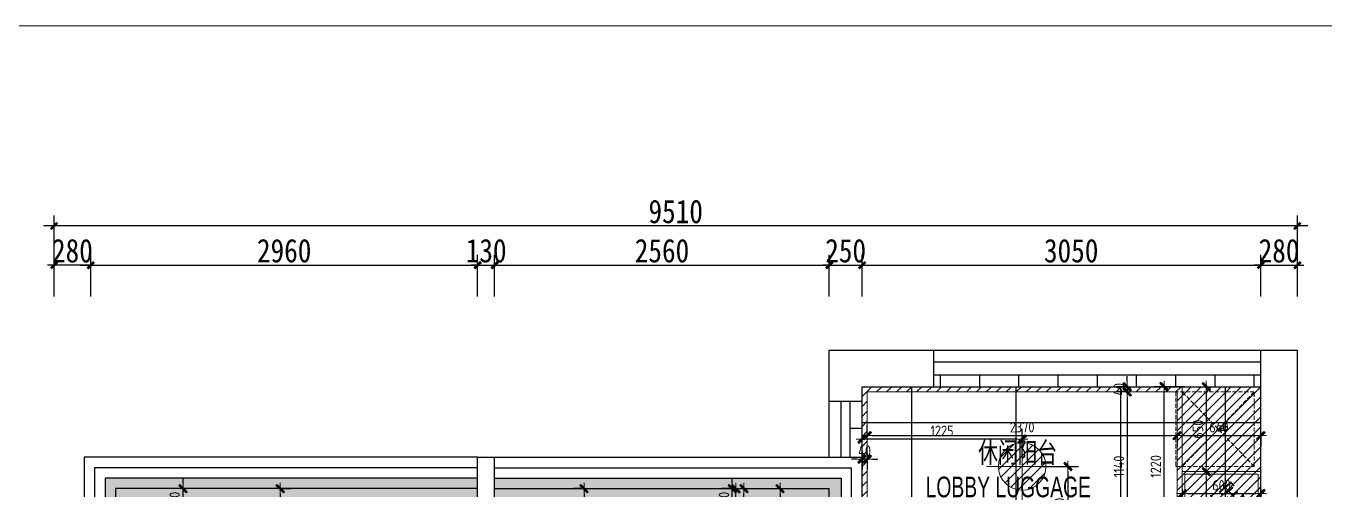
# Model space of a CAD drawing. Header units: millimetres. Extents: x 104198 to 1296755, y -81101 to 81453.
# Drawn here: x 569171 to 579108, y 17940 to 21491 of the extents above; entities that cross this region are included whole.
import ezdxf

# ---------------------------------------------------------------- set-up
doc = ezdxf.new("R2010")
doc.units = ezdxf.units.MM
doc.header["$PDMODE"] = 3
doc.linetypes.add('DASH', pattern=[8.89, 6.35, -2.54])
doc.linetypes.add('DOTE', pattern=[61.468, 50.8, -5.08, 0.508, -5.08])
doc.layers.get('Defpoints').update_dxf_attribs({"color": 250})
for name, color, linetype, lineweight in [('1-洁具', 31, 'Continuous', 15), ('1-活动家具', 51, 'Continuous', 20), ('P★01 活动家具', 51, 'Continuous', 0), ('P★10 文字说明', 50, 'Continuous', 0), ('T●01 天花造型', 51, 'Continuous', 0), ('T●02 天花填充', 250, 'Continuous', 0), ('T●04 天花灯具', 31, 'Continuous', 0), ('天花尺寸', 44, 'Continuous', 0), ('天花灯具尺寸', 2, 'Continuous', 0), ('平面文字', 2, 'Continuous', 0)]:
    doc.layers.add(name, color=color, linetype=linetype, lineweight=lineweight)
for name, color, linetype in [('11-PL-原始门窗', 1, 'Continuous'), ('11-插座图', 1, 'Continuous'), ('30-PL-平面文字说明', 1, 'Continuous'), ('D■02 地材填充', 250, 'Continuous'), ('墙体', 7, 'Continuous'), ('平面布置尺寸图', 7, 'Continuous'), ('窗户', 1, 'Continuous')]:
    doc.layers.add(name, color=color, linetype=linetype)
doc.styles.add('CCD_DIM', font='ARCHS.SHX')
doc.styles.add('ROMANT', font='', dxfattribs={"width": 0.7})
doc.styles.add('新宋体', font='', dxfattribs={"width": 0.85})
doc.styles.get('ROMANT').set_extended_font_data('SimSun')
doc.styles.get('新宋体').set_extended_font_data('NSimSun')
doc.dimstyles.new('平面外部尺寸', dxfattribs={"dimtxt": 180, "dimasz": 50, "dimexe": 80, "dimexo": 60, "dimgap": 20, "dimtad": 1, "dimdec": 0, "dimtxsty": '新宋体', "dimblk": 'ARCHTICK', "dimcen": 2.5, "dimdle": 80, "dimclrd": 8, "dimclre": 8, "dimclrt": 1, "dimadec": 0, "dimazin": 0, "dimtfac": 1, "dimtdec": 0, "dimtix": 1, "dimtmove": 2, "dimatfit": 3, "dimldrblk": 'DOT', "dimfxl": 1, "dimarcsym": 0})
doc.dimstyles.new('海龍1：40', dxfattribs={"dimscale": 40, "dimtxt": 2, "dimasz": 1, "dimexe": 2, "dimexo": 2, "dimgap": 0.6, "dimtad": 1, "dimdec": 0, "dimrnd": 5, "dimdsep": 46, "dimtxsty": 'CCD_DIM', "dimblk": 'WS-cj', "dimcen": 1, "dimclrd": 44, "dimclre": 44, "dimclrt": 2, "dimadec": 0, "dimazin": 2, "dimtfac": 1, "dimtdec": 4, "dimtix": 1, "dimtmove": 2, "dimatfit": 3, "dimldrblk": 'CCD_Leader_Arrow', "dimfxl": 5, "dimfxlon": 1, "dimtolj": 1, "dimarcsym": 0})

# ---------------------------------------------------------------- blocks, each defined once
blk = doc.blocks.new('吊灯')
at = {"color": 251, "linetype": 'DOTE', "ltscale": 129.6}
for p, q in [((0, -189), (0, 189)), ((-189, 0), (189, 0))]:
    blk.add_line(p, q, dxfattribs=at)
at = {"ltscale": 10}
blk.add_circle((0, 0), 126, dxfattribs=at)
blk = doc.blocks.new('WS-cj')
blk.add_hatch(color=2).paths.add_polyline_path([(0.59, 0.82), (-0.82, -0.59), (-0.59, -0.82), (0.82, 0.59)])
at = {"color": 2, "linetype": 'ByBlock', "lineweight": 0}
for p, q in [((-1.1, 0), (0, 0)), ((0, 0), (1.1, 0))]:
    blk.add_line(p, q, dxfattribs=at)
at = {"color": 2}
blk.add_lwpolyline([(0.59, 0.82), (-0.82, -0.59), (-0.59, -0.82), (0.82, 0.59)], close=True, dxfattribs=at)
blk = doc.blocks.new('*D482')
at = {"layer": 'Defpoints', "color": 0, "transparency": 16777216}
for p in [(578016, 18028.1), (578616, 18028.1), (578616, 17911.9)]:
    blk.add_point(p, dxfattribs=at)
at = {"layer": '平面布置尺寸图', "color": 44, "lineweight": -2, "transparency": 16777216}
for p, q in [((578016, 17948.1), (578016, 17831.9)), ((578056, 17911.9), (578576, 17911.9)), ((578616, 17948.1), (578616, 17831.9))]:
    blk.add_line(p, q, dxfattribs=at)
at = {"layer": '平面布置尺寸图', "color": 44, "lineweight": -2, "transparency": 16777216, "xscale": 40, "yscale": 40, "zscale": 40, "rotation": 180}
blk.add_blockref('WS-cj', (578016, 17911.9), dxfattribs=at)
at = {"layer": '平面布置尺寸图', "color": 44, "lineweight": -2, "transparency": 16777216, "xscale": 40, "yscale": 40, "zscale": 40}
blk.add_blockref('WS-cj', (578616, 17911.9), dxfattribs=at)
at = {"layer": '平面布置尺寸图', "color": 2, "transparency": 16777216, "insert": (578316, 17975.9), "char_height": 80, "attachment_point": 5, "style": 'CCD_DIM'}
blk.add_mtext('\\A1;600', dxfattribs=at)
blk = doc.blocks.new('CCD_Leader_Arrow')
at = {"color": 50, "linetype": 'ByBlock'}
blk.add_line((0, 0), (-1, 0), dxfattribs=at)
for points in [[(-0.86, 0.67), (-0.6, 0.85), (-0.24, 0), (0, 0)], [(-0.86, -0.67), (-0.6, -0.85), (-0.24, 0), (0, 0)]]:
    blk.add_solid(points, dxfattribs=at)
blk = doc.blocks.new('*D483')
at = {"layer": 'Defpoints', "color": 0, "transparency": 16777216}
for p in [(577877.1, 18730.1), (578116, 18730.1), (578116, 17510.1)]:
    blk.add_point(p, dxfattribs=at)
at = {"layer": '平面布置尺寸图', "color": 44, "lineweight": -2, "transparency": 16777216}
for p, q in [((578036, 18730.1), (577797.1, 18730.1)), ((577877.1, 17550.1), (577877.1, 18690.1)), ((578036, 17510.1), (577797.1, 17510.1))]:
    blk.add_line(p, q, dxfattribs=at)
at = {"layer": '平面布置尺寸图', "color": 44, "lineweight": -2, "transparency": 16777216, "xscale": 40, "yscale": 40, "zscale": 40}
for p, rotation in [((577877.1, 18730.1), 90), ((577877.1, 17510.1), 270)]:
    blk.add_blockref('WS-cj', p, dxfattribs=dict(at, rotation=rotation))
at = {"layer": '平面布置尺寸图', "color": 2, "transparency": 16777216, "insert": (577813.1, 18120.1), "char_height": 80, "attachment_point": 5, "rotation": 90, "style": 'CCD_DIM'}
blk.add_mtext('\\A1;1220', dxfattribs=at)
blk = doc.blocks.new('*D566')
at = {"layer": 'Defpoints', "color": 0, "transparency": 16777216}
for p in [(577976, 18402.2), (575606, 18335.1), (577976, 18355.9)]:
    blk.add_point(p, dxfattribs=at)
at = {"layer": '天花尺寸', "color": 44, "lineweight": -2, "transparency": 16777216}
for p, q in [((575606, 18355.9), (575606, 18435.9)), ((575646, 18355.9), (577936, 18355.9)), ((577976, 18355.9), (577976, 18275.9))]:
    blk.add_line(p, q, dxfattribs=at)
at = {"layer": '天花尺寸', "color": 44, "lineweight": -2, "transparency": 16777216, "xscale": 40, "yscale": 40, "zscale": 40, "rotation": 180}
blk.add_blockref('WS-cj', (575606, 18355.9), dxfattribs=at)
at = {"layer": '天花尺寸', "color": 44, "lineweight": -2, "transparency": 16777216, "xscale": 40, "yscale": 40, "zscale": 40}
blk.add_blockref('WS-cj', (577976, 18355.9), dxfattribs=at)
at = {"layer": '天花尺寸', "color": 2, "transparency": 16777216, "insert": (576791, 18419.9), "char_height": 80, "attachment_point": 5, "style": 'CCD_DIM'}
blk.add_mtext('\\A1;2370', dxfattribs=at)
blk = doc.blocks.new('*D567')
at = {"layer": 'Defpoints', "color": 0, "transparency": 16777216}
for p in [(577976, 18402.2), (578616, 18402.2), (578616, 18355.9)]:
    blk.add_point(p, dxfattribs=at)
at = {"layer": '天花尺寸', "color": 44, "lineweight": -2, "transparency": 16777216}
for p, q in [((577976, 18355.9), (577976, 18275.9)), ((578016, 18355.9), (578576, 18355.9)), ((578616, 18355.9), (578616, 18275.9))]:
    blk.add_line(p, q, dxfattribs=at)
at = {"layer": '天花尺寸', "color": 44, "lineweight": -2, "transparency": 16777216, "xscale": 40, "yscale": 40, "zscale": 40, "rotation": 180}
blk.add_blockref('WS-cj', (577976, 18355.9), dxfattribs=at)
at = {"layer": '天花尺寸', "color": 44, "lineweight": -2, "transparency": 16777216, "xscale": 40, "yscale": 40, "zscale": 40}
blk.add_blockref('WS-cj', (578616, 18355.9), dxfattribs=at)
at = {"layer": '天花尺寸', "color": 2, "transparency": 16777216, "insert": (578296, 18419.9), "char_height": 80, "attachment_point": 5, "style": 'CCD_DIM'}
blk.add_mtext('\\A1;640', dxfattribs=at)
blk = doc.blocks.new('*D568')
at = {"layer": 'Defpoints', "color": 0, "transparency": 16777216}
for p in [(577594.9, 18690.1), (577649, 18730.1), (577649, 18690.1)]:
    blk.add_point(p, dxfattribs=at)
at = {"layer": '天花尺寸', "color": 44, "lineweight": -2, "transparency": 16777216}
for p, q in [((577594.9, 18770.1), (577594.9, 18810.1)), ((577594.9, 18730.1), (577514.9, 18730.1)), ((577594.9, 18690.1), (577514.9, 18690.1)), ((577594.9, 18730.1), (577594.9, 18690.1)), ((577594.9, 18650.1), (577594.9, 18610.1))]:
    blk.add_line(p, q, dxfattribs=at)
at = {"layer": '天花尺寸', "color": 44, "lineweight": -2, "transparency": 16777216, "xscale": 40, "yscale": 40, "zscale": 40}
for p, rotation in [((577594.9, 18730.1), 270), ((577594.9, 18690.1), 90)]:
    blk.add_blockref('WS-cj', p, dxfattribs=dict(at, rotation=rotation))
at = {"layer": '天花尺寸', "color": 2, "transparency": 16777216, "insert": (577530.9, 18710.1), "char_height": 80, "attachment_point": 5, "rotation": 90, "style": 'CCD_DIM'}
blk.add_mtext('\\A1;40', dxfattribs=at)
blk = doc.blocks.new('*D569')
at = {"layer": 'Defpoints', "color": 0, "transparency": 16777216}
for p in [(577649, 18690.1), (577594.9, 17550.1), (577594.9, 17550.1)]:
    blk.add_point(p, dxfattribs=at)
at = {"layer": '天花尺寸', "color": 44, "lineweight": -2, "transparency": 16777216}
for p, q in [((577594.9, 18690.1), (577514.9, 18690.1)), ((577594.9, 18650.1), (577594.9, 17590.1)), ((577594.9, 17550.1), (577514.9, 17550.1))]:
    blk.add_line(p, q, dxfattribs=at)
at = {"layer": '天花尺寸', "color": 44, "lineweight": -2, "transparency": 16777216, "xscale": 40, "yscale": 40, "zscale": 40}
for p, rotation in [((577594.9, 18690.1), 90), ((577594.9, 17550.1), 270)]:
    blk.add_blockref('WS-cj', p, dxfattribs=dict(at, rotation=rotation))
at = {"layer": '天花尺寸', "color": 2, "transparency": 16777216, "insert": (577530.9, 18120.1), "char_height": 80, "attachment_point": 5, "rotation": 90, "style": 'CCD_DIM'}
blk.add_mtext('\\A1;1140', dxfattribs=at)
blk = doc.blocks.new('*D590')
at = {"layer": 'Defpoints', "color": 0, "transparency": 16777216}
for p in [(574573.9, 17950.1), (574573.9, 17950.1), (574573.9, 17770.1)]:
    blk.add_point(p, dxfattribs=at)
at = {"layer": '天花尺寸', "color": 44, "lineweight": -2, "transparency": 16777216}
for p, q in [((574573.9, 17990.1), (574573.9, 18030.1)), ((574573.9, 17950.1), (574493.9, 17950.1)), ((574573.9, 17770.1), (574573.9, 17950.1)), ((574573.9, 17770.1), (574493.9, 17770.1)), ((574573.9, 17730.1), (574573.9, 17690.1))]:
    blk.add_line(p, q, dxfattribs=at)
at = {"layer": '天花尺寸', "color": 44, "lineweight": -2, "transparency": 16777216, "xscale": 40, "yscale": 40, "zscale": 40}
for p, rotation in [((574573.9, 17950.1), 270), ((574573.9, 17770.1), 90)]:
    blk.add_blockref('WS-cj', p, dxfattribs=dict(at, rotation=rotation))
at = {"layer": '天花尺寸', "color": 2, "transparency": 16777216, "insert": (574509.9, 17860.1), "char_height": 80, "attachment_point": 5, "rotation": 90, "style": 'CCD_DIM'}
blk.add_mtext('\\A1;180', dxfattribs=at)
blk = doc.blocks.new('*D597')
at = {"layer": 'Defpoints', "color": 0, "transparency": 16777216}
for p in [(570372.3, 17950.1), (570405.3, 17950.1), (570372.3, 17770.1)]:
    blk.add_point(p, dxfattribs=at)
at = {"layer": '天花尺寸', "color": 44, "lineweight": -2, "transparency": 16777216}
for p, q in [((570372.3, 17990.1), (570372.3, 18030.1)), ((570372.3, 17950.1), (570292.3, 17950.1)), ((570372.3, 17770.1), (570372.3, 17950.1)), ((570372.3, 17770.1), (570292.3, 17770.1)), ((570372.3, 17730.1), (570372.3, 17690.1))]:
    blk.add_line(p, q, dxfattribs=at)
at = {"layer": '天花尺寸', "color": 44, "lineweight": -2, "transparency": 16777216, "xscale": 40, "yscale": 40, "zscale": 40}
for p, rotation in [((570372.3, 17950.1), 270), ((570372.3, 17770.1), 90)]:
    blk.add_blockref('WS-cj', p, dxfattribs=dict(at, rotation=rotation))
at = {"layer": '天花尺寸', "color": 2, "transparency": 16777216, "insert": (570308.3, 17860.1), "char_height": 80, "attachment_point": 5, "rotation": 90, "style": 'CCD_DIM'}
blk.add_mtext('\\A1;180', dxfattribs=at)
blk = doc.blocks.new('*D603')
at = {"layer": 'Defpoints', "color": 0, "transparency": 16777216}
for p in [(574209.8, 17950.1), (574663, 17950.1), (574041, 16060.1)]:
    blk.add_point(p, dxfattribs=at)
at = {"layer": '天花灯具尺寸', "color": 44, "lineweight": -2, "transparency": 16777216}
for p, q in [((574463, 17950.1), (574743, 17950.1)), ((574663, 16100.1), (574663, 17910.1)), ((574463, 16060.1), (574743, 16060.1))]:
    blk.add_line(p, q, dxfattribs=at)
at = {"layer": '天花灯具尺寸', "color": 44, "lineweight": -2, "transparency": 16777216, "xscale": 40, "yscale": 40, "zscale": 40}
for p, rotation in [((574663, 17950.1), 90), ((574663, 16060.1), 270)]:
    blk.add_blockref('WS-cj', p, dxfattribs=dict(at, rotation=rotation))
at = {"layer": '天花灯具尺寸', "color": 2, "transparency": 16777216, "insert": (574599, 17005.1), "char_height": 80, "attachment_point": 5, "rotation": 90, "style": 'CCD_DIM'}
blk.add_mtext('\\A1;1890', dxfattribs=at)
blk = doc.blocks.new('*D604')
at = {"layer": 'Defpoints', "color": 0, "transparency": 16777216}
for p in [(575566, 18328.5), (575566, 18120.1), (576791, 18120.1)]:
    blk.add_point(p, dxfattribs=at)
at = {"layer": '天花灯具尺寸', "color": 44, "lineweight": -2, "transparency": 16777216}
for p, q in [((575566, 18200.1), (575566, 18408.5)), ((576791, 18200.1), (576791, 18408.5)), ((576751, 18328.5), (575606, 18328.5))]:
    blk.add_line(p, q, dxfattribs=at)
at = {"layer": '天花灯具尺寸', "color": 44, "lineweight": -2, "transparency": 16777216, "xscale": 40, "yscale": 40, "zscale": 40, "rotation": 180}
blk.add_blockref('WS-cj', (575566, 18328.5), dxfattribs=at)
at = {"layer": '天花灯具尺寸', "color": 44, "lineweight": -2, "transparency": 16777216, "xscale": 40, "yscale": 40, "zscale": 40}
blk.add_blockref('WS-cj', (576791, 18328.5), dxfattribs=at)
at = {"layer": '天花灯具尺寸', "color": 2, "transparency": 16777216, "insert": (576178.5, 18392.5), "char_height": 80, "attachment_point": 5, "style": 'CCD_DIM'}
blk.add_mtext('\\A1;1225', dxfattribs=at)
blk = doc.blocks.new('*D605')
at = {"layer": 'Defpoints', "color": 0, "transparency": 16777216}
for p in [(576791, 18120.1), (577008, 17510.1), (577141.7, 17510.1)]:
    blk.add_point(p, dxfattribs=at)
at = {"layer": '天花灯具尺寸', "color": 44, "lineweight": -2, "transparency": 16777216}
for p, q in [((576941.7, 18120.1), (577221.7, 18120.1)), ((577141.7, 18080.1), (577141.7, 17550.1)), ((577088, 17510.1), (577221.7, 17510.1))]:
    blk.add_line(p, q, dxfattribs=at)
at = {"layer": '天花灯具尺寸', "color": 44, "lineweight": -2, "transparency": 16777216, "xscale": 40, "yscale": 40, "zscale": 40}
for p, rotation in [((577141.7, 18120.1), 90), ((577141.7, 17510.1), 270)]:
    blk.add_blockref('WS-cj', p, dxfattribs=dict(at, rotation=rotation))
at = {"layer": '天花灯具尺寸', "color": 2, "transparency": 16777216, "insert": (577077.7, 17815.1), "char_height": 80, "attachment_point": 5, "rotation": 90, "style": 'CCD_DIM'}
blk.add_mtext('\\A1;610', dxfattribs=at)
blk = doc.blocks.new('*D833')
at = {"layer": '11-插座图', "color": 44, "lineweight": -2, "transparency": 16777216}
for p, q in [((574600, 17950.1), (574520, 17950.1)), ((574600, 17060.1), (574600, 17910.1)), ((574600, 17020.1), (574520, 17020.1))]:
    blk.add_line(p, q, dxfattribs=at)
at = {"layer": 'Defpoints', "color": 0, "transparency": 16777216}
for p in [(574600, 17950.1), (574640, 17950.1), (574640, 17020.1)]:
    blk.add_point(p, dxfattribs=at)
at = {"layer": '11-插座图', "color": 44, "lineweight": -2, "transparency": 16777216, "xscale": 40, "yscale": 40, "zscale": 40}
for p, rotation in [((574600, 17950.1), 90), ((574600, 17020.1), 270)]:
    blk.add_blockref('WS-cj', p, dxfattribs=dict(at, rotation=rotation))
at = {"layer": '11-插座图', "color": 2, "transparency": 16777216, "insert": (574536, 17485.1), "char_height": 80, "attachment_point": 5, "rotation": 90, "style": 'CCD_DIM'}
blk.add_mtext('\\A1;930', dxfattribs=at)
blk = doc.blocks.new('*D910')
at = {"layer": 'Defpoints', "color": 0, "transparency": 16777216}
for p in [(574890.4, 17950.1), (574939, 17030.1), (574991.3, 17030.1)]:
    blk.add_point(p, dxfattribs=at)
at = {"layer": '天花灯具尺寸', "color": 44, "lineweight": -2, "transparency": 16777216}
for p, q in [((574939, 17950.1), (575019, 17950.1)), ((574939, 17910.1), (574939, 17070.1)), ((574939, 17030.1), (574859, 17030.1))]:
    blk.add_line(p, q, dxfattribs=at)
at = {"layer": '天花灯具尺寸', "color": 44, "lineweight": -2, "transparency": 16777216, "xscale": 40, "yscale": 40, "zscale": 40}
for p, rotation in [((574939, 17950.1), 90), ((574939, 17030.1), 270)]:
    blk.add_blockref('WS-cj', p, dxfattribs=dict(at, rotation=rotation))
at = {"layer": '天花灯具尺寸', "color": 2, "transparency": 16777216, "insert": (575057.8, 17475.1), "char_height": 80, "attachment_point": 5, "rotation": 90, "style": 'CCD_DIM'}
blk.add_mtext('\\A1;920', dxfattribs=at)
blk = doc.blocks.new('*D986')
at = {"layer": 'Defpoints', "color": 0, "transparency": 16777216}
for p in [(571029, 17950.1), (571019.3, 17510.1), (571116.1, 17510.1)]:
    blk.add_point(p, dxfattribs=at)
at = {"layer": '天花灯具尺寸', "color": 44, "lineweight": -2, "transparency": 16777216}
for p, q in [((571109, 17950.1), (571196.1, 17950.1)), ((571116.1, 17910.1), (571116.1, 17550.1)), ((571099.3, 17510.1), (571196.1, 17510.1))]:
    blk.add_line(p, q, dxfattribs=at)
at = {"layer": '天花灯具尺寸', "color": 44, "lineweight": -2, "transparency": 16777216, "xscale": 40, "yscale": 40, "zscale": 40}
for p, rotation in [((571116.1, 17950.1), 90), ((571116.1, 17510.1), 270)]:
    blk.add_blockref('WS-cj', p, dxfattribs=dict(at, rotation=rotation))
at = {"layer": '天花灯具尺寸', "color": 2, "transparency": 16777216, "insert": (571052.1, 17730.1), "char_height": 80, "attachment_point": 5, "rotation": 90, "style": 'CCD_DIM'}
blk.add_mtext('\\A1;440', dxfattribs=at)
blk = doc.blocks.new('*D990')
at = {"layer": 'Defpoints', "color": 0, "transparency": 16777216}
for p in [(573448, 17950.1), (573439.5, 17525.1), (573549, 17525.1)]:
    blk.add_point(p, dxfattribs=at)
at = {"layer": '天花灯具尺寸', "color": 44, "lineweight": -2, "transparency": 16777216}
for p, q in [((573439.5, 17950.1), (573359.5, 17950.1)), ((573439.5, 17910.1), (573439.5, 17565.1)), ((573469, 17525.1), (573359.5, 17525.1))]:
    blk.add_line(p, q, dxfattribs=at)
at = {"layer": '天花灯具尺寸', "color": 44, "lineweight": -2, "transparency": 16777216, "xscale": 40, "yscale": 40, "zscale": 40}
for p, rotation in [((573439.5, 17950.1), 90), ((573439.5, 17525.1), 270)]:
    blk.add_blockref('WS-cj', p, dxfattribs=dict(at, rotation=rotation))
at = {"layer": '天花灯具尺寸', "color": 2, "transparency": 16777216, "insert": (573375.5, 17737.6), "char_height": 80, "attachment_point": 5, "rotation": 90, "style": 'CCD_DIM'}
blk.add_mtext('\\A1;425', dxfattribs=at)
blk = doc.blocks.new('*D1127')
at = {"layer": 'Defpoints', "color": 0, "transparency": 16777216}
for p in [(575606, 18296.6), (575566, 18236.7), (575606, 18175.9)]:
    blk.add_point(p, dxfattribs=at)
at = {"layer": '天花尺寸', "color": 44, "lineweight": -2, "transparency": 16777216}
for p, q in [((575606, 18216.6), (575606, 18095.9)), ((575526, 18175.9), (575486, 18175.9)), ((575566, 18175.9), (575566, 18095.9)), ((575566, 18175.9), (575606, 18175.9)), ((575646, 18175.9), (575686, 18175.9))]:
    blk.add_line(p, q, dxfattribs=at)
at = {"layer": '天花尺寸', "color": 44, "lineweight": -2, "transparency": 16777216, "xscale": 40, "yscale": 40, "zscale": 40}
blk.add_blockref('WS-cj', (575566, 18175.9), dxfattribs=at)
at = {"layer": '天花尺寸', "color": 44, "lineweight": -2, "transparency": 16777216, "xscale": 40, "yscale": 40, "zscale": 40, "rotation": 180}
blk.add_blockref('WS-cj', (575606, 18175.9), dxfattribs=at)
at = {"layer": '天花尺寸', "color": 2, "transparency": 16777216, "insert": (575586, 18239.9), "char_height": 80, "attachment_point": 5, "style": 'CCD_DIM'}
blk.add_mtext('\\A1;40', dxfattribs=at)
blk = doc.blocks.new('*D1128')
at = {"layer": 'Defpoints', "color": 0, "transparency": 16777216}
for p in [(578160.7, 18730.1), (578160.7, 18080.1), (578199.8, 18080.1)]:
    blk.add_point(p, dxfattribs=at)
at = {"layer": '平面布置尺寸图', "color": 44, "lineweight": -2, "transparency": 16777216}
for p, q in [((578199.8, 18730.1), (578279.8, 18730.1)), ((578199.8, 18690.1), (578199.8, 18120.1)), ((578199.8, 18080.1), (578279.8, 18080.1))]:
    blk.add_line(p, q, dxfattribs=at)
at = {"layer": '平面布置尺寸图', "color": 44, "lineweight": -2, "transparency": 16777216, "xscale": 40, "yscale": 40, "zscale": 40}
for p, rotation in [((578199.8, 18730.1), 90), ((578199.8, 18080.1), 270)]:
    blk.add_blockref('WS-cj', p, dxfattribs=dict(at, rotation=rotation))
at = {"layer": '平面布置尺寸图', "color": 2, "transparency": 16777216, "insert": (578135.8, 18405.1), "char_height": 80, "attachment_point": 5, "rotation": 90, "style": 'CCD_DIM'}
blk.add_mtext('\\A1;650', dxfattribs=at)
blk = doc.blocks.new('*D1129')
at = {"layer": 'Defpoints', "color": 0, "transparency": 16777216}
for p in [(578160.7, 18080.1), (578181.4, 17510.1), (578199.8, 17510.1)]:
    blk.add_point(p, dxfattribs=at)
at = {"layer": '平面布置尺寸图', "color": 44, "lineweight": -2, "transparency": 16777216}
for p, q in [((578199.8, 18080.1), (578279.8, 18080.1)), ((578199.8, 18040.1), (578199.8, 17550.1)), ((578199.8, 17510.1), (578279.8, 17510.1))]:
    blk.add_line(p, q, dxfattribs=at)
at = {"layer": '平面布置尺寸图', "color": 44, "lineweight": -2, "transparency": 16777216, "xscale": 40, "yscale": 40, "zscale": 40}
for p, rotation in [((578199.8, 18080.1), 90), ((578199.8, 17510.1), 270)]:
    blk.add_blockref('WS-cj', p, dxfattribs=dict(at, rotation=rotation))
at = {"layer": '平面布置尺寸图', "color": 2, "transparency": 16777216, "insert": (578135.8, 17795.1), "char_height": 80, "attachment_point": 5, "rotation": 90, "style": 'CCD_DIM'}
blk.add_mtext('\\A1;570', dxfattribs=at)
blk = doc.blocks.new('A$C475D17D9')
at = {"layer": '1-洁具', "color": 8, "linetype": 'DASH', "ltscale": 5}
for p, q in [((560, 600), (-10, 50)), ((-10, 600), (560, 50))]:
    blk.add_line(p, q, dxfattribs=at)
at = {"layer": '1-洁具'}
blk.add_lwpolyline([(600, 50), (600, 650), (-50, 650), (-50, 50)], close=True, dxfattribs=at)
at = {"layer": '1-洁具', "color": 8, "linetype": 'DASH', "ltscale": 5}
blk.add_lwpolyline([(560, 0), (560, 600), (-10, 600), (-10, 0)], close=True, dxfattribs=at)
blk = doc.blocks.new('_ArchTick')
at = {"color": 2, "linetype": 'ByBlock', "const_width": 0.4}
blk.add_lwpolyline([(-0.5, -0.5), (0.5, 0.5)], dxfattribs=at)
blk = doc.blocks.new('*D1262')
at = {"layer": '30-PL-平面文字说明', "color": 8, "lineweight": -2, "transparency": 16777216}
for p, q in [((569666, 19420.1), (569666, 19740.1)), ((572626, 19420.1), (572626, 19740.1)), ((569586, 19660.1), (572706, 19660.1))]:
    blk.add_line(p, q, dxfattribs=at)
at = {"layer": 'Defpoints', "color": 0, "transparency": 16777216}
for p in [(572626, 19660.1), (569666, 19360.1), (572626, 19360.1)]:
    blk.add_point(p, dxfattribs=at)
at = {"layer": '30-PL-平面文字说明', "color": 8, "lineweight": -2, "transparency": 16777216, "xscale": 50, "yscale": 50, "zscale": 50, "rotation": 180}
blk.add_blockref('_ArchTick', (569666, 19660.1), dxfattribs=at)
at = {"layer": '30-PL-平面文字说明', "color": 8, "lineweight": -2, "transparency": 16777216, "xscale": 50, "yscale": 50, "zscale": 50}
blk.add_blockref('_ArchTick', (572626, 19660.1), dxfattribs=at)
at = {"layer": '30-PL-平面文字说明', "color": 1, "transparency": 16777216, "insert": (571146, 19770.1), "char_height": 180, "attachment_point": 5, "style": '新宋体'}
blk.add_mtext('2960', dxfattribs=at)
blk = doc.blocks.new('_Dot')
at = {"color": 2, "linetype": 'ByBlock', "lineweight": -2}
blk.add_line((-0.5, 0), (-1, 0), dxfattribs=at)
at = {"color": 2, "linetype": 'ByBlock', "const_width": 0.5}
blk.add_lwpolyline([(-0.25, 0, 1), (0.25, 0, 1)], format="xyb", close=True, dxfattribs=at)
blk = doc.blocks.new('*D1263')
at = {"layer": '30-PL-平面文字说明', "color": 8, "lineweight": -2, "transparency": 16777216}
for p, q in [((572626, 19420.1), (572626, 19740.1)), ((572756, 19420.1), (572756, 19740.1)), ((572626, 19660.1), (572576, 19660.1)), ((572626, 19660.1), (572756, 19660.1)), ((572756, 19660.1), (572806, 19660.1))]:
    blk.add_line(p, q, dxfattribs=at)
at = {"layer": 'Defpoints', "color": 0, "transparency": 16777216}
for p in [(572756, 19660.1), (572626, 19360.1), (572756, 19360.1)]:
    blk.add_point(p, dxfattribs=at)
at = {"layer": '30-PL-平面文字说明', "color": 8, "lineweight": -2, "transparency": 16777216, "xscale": 50, "yscale": 50, "zscale": 50}
blk.add_blockref('_ArchTick', (572626, 19660.1), dxfattribs=at)
at = {"layer": '30-PL-平面文字说明', "color": 8, "lineweight": -2, "transparency": 16777216, "xscale": 50, "yscale": 50, "zscale": 50, "rotation": 180}
blk.add_blockref('_ArchTick', (572756, 19660.1), dxfattribs=at)
at = {"layer": '30-PL-平面文字说明', "color": 1, "transparency": 16777216, "insert": (572691, 19770.1), "char_height": 180, "attachment_point": 5, "style": '新宋体'}
blk.add_mtext('130', dxfattribs=at)
blk = doc.blocks.new('*D1264')
at = {"layer": '30-PL-平面文字说明', "color": 8, "lineweight": -2, "transparency": 16777216}
for p, q in [((572756, 19420.1), (572756, 19740.1)), ((575316, 19420.1), (575316, 19740.1)), ((572676, 19660.1), (575396, 19660.1))]:
    blk.add_line(p, q, dxfattribs=at)
at = {"layer": 'Defpoints', "color": 0, "transparency": 16777216}
for p in [(575316, 19660.1), (572756, 19360.1), (575316, 19360.1)]:
    blk.add_point(p, dxfattribs=at)
at = {"layer": '30-PL-平面文字说明', "color": 8, "lineweight": -2, "transparency": 16777216, "xscale": 50, "yscale": 50, "zscale": 50, "rotation": 180}
blk.add_blockref('_ArchTick', (572756, 19660.1), dxfattribs=at)
at = {"layer": '30-PL-平面文字说明', "color": 8, "lineweight": -2, "transparency": 16777216, "xscale": 50, "yscale": 50, "zscale": 50}
blk.add_blockref('_ArchTick', (575316, 19660.1), dxfattribs=at)
at = {"layer": '30-PL-平面文字说明', "color": 1, "transparency": 16777216, "insert": (574036, 19770.1), "char_height": 180, "attachment_point": 5, "style": '新宋体'}
blk.add_mtext('2560', dxfattribs=at)
blk = doc.blocks.new('*D1265')
at = {"layer": '30-PL-平面文字说明', "color": 8, "lineweight": -2, "transparency": 16777216}
for p, q in [((575316, 19420.1), (575316, 19740.1)), ((575566, 19420.1), (575566, 19740.1)), ((575316, 19660.1), (575266, 19660.1)), ((575316, 19660.1), (575566, 19660.1)), ((575566, 19660.1), (575616, 19660.1))]:
    blk.add_line(p, q, dxfattribs=at)
at = {"layer": 'Defpoints', "color": 0, "transparency": 16777216}
for p in [(575566, 19660.1), (575316, 19360.1), (575566, 19360.1)]:
    blk.add_point(p, dxfattribs=at)
at = {"layer": '30-PL-平面文字说明', "color": 8, "lineweight": -2, "transparency": 16777216, "xscale": 50, "yscale": 50, "zscale": 50}
blk.add_blockref('_ArchTick', (575316, 19660.1), dxfattribs=at)
at = {"layer": '30-PL-平面文字说明', "color": 8, "lineweight": -2, "transparency": 16777216, "xscale": 50, "yscale": 50, "zscale": 50, "rotation": 180}
blk.add_blockref('_ArchTick', (575566, 19660.1), dxfattribs=at)
at = {"layer": '30-PL-平面文字说明', "color": 1, "transparency": 16777216, "insert": (575441, 19770.1), "char_height": 180, "attachment_point": 5, "style": '新宋体'}
blk.add_mtext('250', dxfattribs=at)
blk = doc.blocks.new('*D1266')
at = {"layer": '30-PL-平面文字说明', "color": 8, "lineweight": -2, "transparency": 16777216}
for p, q in [((575566, 19420.1), (575566, 19740.1)), ((578616, 19420.1), (578616, 19740.1)), ((575486, 19660.1), (578696, 19660.1))]:
    blk.add_line(p, q, dxfattribs=at)
at = {"layer": 'Defpoints', "color": 0, "transparency": 16777216}
for p in [(578616, 19660.1), (575566, 19360.1), (578616, 19360.1)]:
    blk.add_point(p, dxfattribs=at)
at = {"layer": '30-PL-平面文字说明', "color": 8, "lineweight": -2, "transparency": 16777216, "xscale": 50, "yscale": 50, "zscale": 50, "rotation": 180}
blk.add_blockref('_ArchTick', (575566, 19660.1), dxfattribs=at)
at = {"layer": '30-PL-平面文字说明', "color": 8, "lineweight": -2, "transparency": 16777216, "xscale": 50, "yscale": 50, "zscale": 50}
blk.add_blockref('_ArchTick', (578616, 19660.1), dxfattribs=at)
at = {"layer": '30-PL-平面文字说明', "color": 1, "transparency": 16777216, "insert": (577166, 19770.1), "char_height": 180, "attachment_point": 5, "style": '新宋体'}
blk.add_mtext('3050', dxfattribs=at)
blk = doc.blocks.new('*D1267')
at = {"layer": '30-PL-平面文字说明', "color": 8, "lineweight": -2, "transparency": 16777216}
for p, q in [((578616, 19420.1), (578616, 19740.1)), ((578896, 19420.1), (578896, 19740.1)), ((578616, 19660.1), (578566, 19660.1)), ((578616, 19660.1), (578896, 19660.1)), ((578896, 19660.1), (578946, 19660.1))]:
    blk.add_line(p, q, dxfattribs=at)
at = {"layer": 'Defpoints', "color": 0, "transparency": 16777216}
for p in [(578896, 19660.1), (578616, 19360.1), (578896, 19360.1)]:
    blk.add_point(p, dxfattribs=at)
at = {"layer": '30-PL-平面文字说明', "color": 8, "lineweight": -2, "transparency": 16777216, "xscale": 50, "yscale": 50, "zscale": 50}
blk.add_blockref('_ArchTick', (578616, 19660.1), dxfattribs=at)
at = {"layer": '30-PL-平面文字说明', "color": 8, "lineweight": -2, "transparency": 16777216, "xscale": 50, "yscale": 50, "zscale": 50, "rotation": 180}
blk.add_blockref('_ArchTick', (578896, 19660.1), dxfattribs=at)
at = {"layer": '30-PL-平面文字说明', "color": 1, "transparency": 16777216, "insert": (578756, 19770.1), "char_height": 180, "attachment_point": 5, "style": '新宋体'}
blk.add_mtext('280', dxfattribs=at)
blk = doc.blocks.new('*D1268')
at = {"layer": '30-PL-平面文字说明', "color": 8, "lineweight": -2, "transparency": 16777216}
for p, q in [((569386, 19420.1), (569386, 20040.1)), ((578896, 19420.1), (578896, 20040.1)), ((578976, 19960.1), (569306, 19960.1))]:
    blk.add_line(p, q, dxfattribs=at)
at = {"layer": 'Defpoints', "color": 0, "transparency": 16777216}
for p in [(569386, 19960.1), (569386, 19360.1), (578896, 19360.1)]:
    blk.add_point(p, dxfattribs=at)
at = {"layer": '30-PL-平面文字说明', "color": 8, "lineweight": -2, "transparency": 16777216, "xscale": 50, "yscale": 50, "zscale": 50, "rotation": 180}
blk.add_blockref('_ArchTick', (569386, 19960.1), dxfattribs=at)
at = {"layer": '30-PL-平面文字说明', "color": 8, "lineweight": -2, "transparency": 16777216, "xscale": 50, "yscale": 50, "zscale": 50}
blk.add_blockref('_ArchTick', (578896, 19960.1), dxfattribs=at)
at = {"layer": '30-PL-平面文字说明', "color": 1, "transparency": 16777216, "insert": (574141, 20070.1), "char_height": 180, "attachment_point": 5, "style": '新宋体'}
blk.add_mtext('9510', dxfattribs=at)
blk = doc.blocks.new('*D1270')
at = {"layer": '30-PL-平面文字说明', "color": 8, "lineweight": -2, "transparency": 16777216}
for p, q in [((569386, 19420.1), (569386, 19740.1)), ((569666, 19420.1), (569666, 19740.1)), ((569386, 19660.1), (569336, 19660.1)), ((569666, 19660.1), (569386, 19660.1)), ((569666, 19660.1), (569716, 19660.1))]:
    blk.add_line(p, q, dxfattribs=at)
at = {"layer": 'Defpoints', "color": 0, "transparency": 16777216}
for p in [(569386, 19660.1), (569386, 19360.1), (569666, 19360.1)]:
    blk.add_point(p, dxfattribs=at)
at = {"layer": '30-PL-平面文字说明', "color": 8, "lineweight": -2, "transparency": 16777216, "xscale": 50, "yscale": 50, "zscale": 50}
blk.add_blockref('_ArchTick', (569386, 19660.1), dxfattribs=at)
at = {"layer": '30-PL-平面文字说明', "color": 8, "lineweight": -2, "transparency": 16777216, "xscale": 50, "yscale": 50, "zscale": 50, "rotation": 180}
blk.add_blockref('_ArchTick', (569666, 19660.1), dxfattribs=at)
at = {"layer": '30-PL-平面文字说明', "color": 1, "transparency": 16777216, "insert": (569526, 19770.1), "char_height": 180, "attachment_point": 5, "style": '新宋体'}
blk.add_mtext('280', dxfattribs=at)

msp = doc.modelspace()

# ---------------------------------------------------------------- hatches: boundary and pattern name
at = {"layer": 'D■02 地材填充'}
h = msp.add_hatch(dxfattribs=at)
h.set_pattern_fill('_USER', color=256, scale=300, style=0, double=1, pattern_type=0)
h.set_pattern_definition([(0, (575566, 17510.1), (0, 300), []), (90, (575566, 17510.1), (-300, 2e-14), [])])
h.paths.add_polyline_path([(578616, 18820.1), (576116, 18820.1), (576116, 18730.1), (578616, 18730.1)])
h = msp.add_hatch(dxfattribs=at)
h.set_pattern_fill('_USER', color=256, scale=800, style=0, double=1, pattern_type=0)
h.set_pattern_definition([(0, (572745.9, 13655.1), (0, 800), []), (90, (572745.9, 13655.1), (-800, 5e-14), [])])
h.paths.add_polyline_path([(578016, 17510.1), (578116, 17510.1), (578386, 17510.1), (578386, 17720.1), (578616, 17720.1), (578616, 18730.1), (576116, 18730.1), (575566, 18730.1), (575566, 18620.1), (575566, 18190.1), (575566, 17510.1), (575866, 17510.1), (575866, 17230.1), (575556, 17230.1), (575556, 15420.1), (575556, 14140.1), (575456, 14140.1), (575456, 14790.1), (574756, 14790.1), (574756, 14270.1), (574756, 14140.1), (573710.9, 14140.1), (573710.9, 14120.1), (573660.9, 14120.1), (573660.9, 14140.1), (572830.9, 14140.1), (572830.9, 14120.1), (572780.9, 14120.1), (572780.9, 14140.1), (572756, 14140.1), (572745.9, 14140.1), (572745.9, 14125.1), (572765.9, 14125.1), (572765.9, 14075.1), (572745.9, 14075.1), (572745.9, 13245.1), (572765.9, 13245.1), (572765.9, 13190.1), (572800.9, 13190.1), (572800.9, 13170.1), (573630.9, 13170.1), (573630.9, 13190.1), (573680.9, 13190.1), (573680.9, 13170.1), (573975.9, 13170.1), (574161, 13170.1), (574161, 13190.1), (574211, 13190.1), (574211, 13170.1), (574881, 13170.1), (574881, 13190.1), (574931, 13190.1), (574931, 13170.1), (575806, 13170.1), (575806, 10920.1), (575636, 10920.1), (575636, 10290.1), (575691, 10290.1), (575691, 10270.1), (576411, 10270.1), (576411, 10290.1), (576461, 10290.1), (576461, 10270.1), (576476, 10270.1), (577146, 10270.1), (577146, 10300.1), (577216, 10300.1), (577216, 10270.1), (578186, 10270.1), (578186, 10300.1), (578246, 10300.1), (578246, 10270.1), (578316, 10270.1), (578316, 13170.1), (578616, 13170.1), (578616, 17230.1), (578316, 17230.1), (578116, 17230.1), (578016, 17230.1)])
h = msp.add_hatch(dxfattribs=at)
h.set_pattern_fill('_USER', color=256, scale=300, style=0, double=1, pattern_type=0)
h.set_pattern_definition([(0, (572057.7, 9711.93), (0, 300), []), (90, (572057.7, 9711.93), (-300, 2e-14), [])])
h.paths.add_polyline_path([(575566, 18620.1), (575476, 18620.1), (575476, 18190.1), (575566, 18190.1)])
h = msp.add_hatch(dxfattribs=at)
h.set_pattern_fill('AR-CONC', color=250, style=0)
h.set_pattern_definition([(50, (569776, 17480.1), (182.1847, -15.939), [19.05, -209.55]), (355, (569776, 17480.1), (-35.243, 191.0566), [15.24, -167.64]), (100.451, (569791.18, 17478.76), (146.9425, 175.1167), [16.19, -178.09]), (46.184, (569776, 17530.9), (271.079, -42.042), [28.575, -314.325]), (96.6356, (569798.6, 17527.4), (237.404, 247.426), [24.285, -267.135]), (351.184, (569776, 17530.9), (237.405, 247.425), [22.86, -251.46]), (21, (569801.4, 17518.2), (151.615, -102.2655), [19.05, -209.55]), (326, (569801.4, 17518.2), (61.802, 184.188), [15.24, -167.64]), (71.4514, (569814.04, 17509.67), (213.4165, 81.923), [16.19, -178.09]), (37.5, (569776, 17480.09), (3.0886, 84.55504), [0, -165.608, 0, -170.18, 0, -168.275]), (7.5, (569776, 17480.09), (66.8197, 100.1806), [0, -97.028, 0, -161.798, 0, -64.135]), (327.5, (569719.36, 17480.09), (135.5906, -5.72874), [0, -63.5, 0, -198.12, 0, -262.89]), (317.5, (569693.96, 17480.09), (148.1292, 25.4265), [0, -82.55, 0, -131.572, 0, -186.69])])
h.paths.add_polyline_path([(575406, 18030.1), (572756, 18030.1), (572756, 17950.1), (575315.1, 17950.1), (575315.1, 17510.1), (575406, 17510.1)])
h.paths.add_polyline_path([(572626, 18030.1), (569776, 18030.1), (569776, 17480.1), (569856, 17480.1), (569856, 17950.1), (572626, 17950.1)])
h = msp.add_hatch(dxfattribs=at)
h.set_pattern_fill('AR-CONC', color=250, style=0)
h.set_pattern_definition([(50, (569856, 17250.1), (182.1847, -15.939), [19.05, -209.55]), (355, (569856, 17250.1), (-35.243, 191.0566), [15.24, -167.64]), (100.451, (569871.18, 17248.76), (146.9425, 175.1167), [16.19, -178.09]), (46.184, (569856, 17300.9), (271.079, -42.042), [28.575, -314.325]), (96.6356, (569878.6, 17297.4), (237.404, 247.426), [24.285, -267.135]), (351.184, (569856, 17300.9), (237.405, 247.425), [22.86, -251.46]), (21, (569881.4, 17288.2), (151.615, -102.2655), [19.05, -209.55]), (326, (569881.4, 17288.2), (61.802, 184.188), [15.24, -167.64]), (71.4514, (569894.04, 17279.67), (213.4165, 81.923), [16.19, -178.09]), (37.5, (569856, 17250.09), (3.0886, 84.55504), [0, -165.608, 0, -170.18, 0, -168.275]), (7.5, (569856, 17250.09), (66.8197, 100.1806), [0, -97.028, 0, -161.798, 0, -64.135]), (327.5, (569799.36, 17250.09), (135.5906, -5.72874), [0, -63.5, 0, -198.12, 0, -262.89]), (317.5, (569773.96, 17250.09), (148.1292, 25.4265), [0, -82.55, 0, -131.572, 0, -186.69])])
h.paths.add_polyline_path([(572626, 17950.1), (569856, 17950.1), (569856, 17480.1), (570216, 17480.1), (570216, 17250.1), (572626, 17250.1)])
h.paths.add_polyline_path([(575315.1, 17950.1), (572756, 17950.1), (572756, 17250.1), (575316, 17250.1), (575316, 17510.1), (575315.1, 17510.1)])
at = {"layer": 'T●02 天花填充'}
h = msp.add_hatch(dxfattribs=at)
h.set_pattern_fill('ANSI31', color=256, scale=17, style=0)
h.set_pattern_definition([(45, (575566, 17510.093), (-38.1661, 38.1661), [])])
h.paths.add_polyline_path([(578616, 18730.1), (576116, 18730.1), (575566, 18730.1), (575566, 18620.1), (575566, 18190.1), (575566, 17510.1), (575831, 17510.1), (575831, 17530.1), (575881, 17530.1), (575881, 17510.1), (575891, 17510.1), (577961, 17510.1), (577961, 17530.1), (578011, 17530.1), (578011, 17510.1), (578116, 17510.1), (578386, 17510.1), (578386, 17720.1), (578616, 17720.1)])
h.paths.add_polyline_path([(577976, 17550.1), (575606, 17550.1), (575606, 18690.1), (577976, 18690.1)], flags=16)
h.paths.add_polyline_path([(576972.4, 18120.1, -1), (576609.6, 18120.1, -1)], flags=0)

# ---------------------------------------------------------------- linework, layer by layer
at = {"layer": '1-活动家具', "color": 3}
msp.add_lwpolyline([(584273.7, 21490.6), (538468.7, 21490.6), (538468.7, 5265.6), (584273.7, 5265.6)], close=True, dxfattribs=at)
at = {"layer": '11-PL-原始门窗', "color": 251}
for p, q in [((572626, 18110.1), (569696, 18110.1)), ((569696, 18110.1), (569696, 17480.1)), ((572756, 18110.1), (575486, 18110.1)), ((575486, 17510.1), (575486, 18110.1)), ((572626, 18030.1), (569776, 18030.1)), ((569776, 18030.1), (569776, 17480.1)), ((572756, 18030.1), (575406, 18030.1)), ((575406, 18030.1), (575406, 17510.1))]:
    msp.add_line(p, q, dxfattribs=at)
at = {"layer": '30-PL-平面文字说明'}
msp.add_line((575315.1, 17510.1), (575315.1, 17950.1), dxfattribs=at)
at = {"layer": 'P★01 活动家具'}
msp.add_lwpolyline([(578016, 17510.1), (578616, 17510.1), (578616, 18730.1), (578016, 18730.1)], close=True, dxfattribs=at)
at = {"layer": 'P★01 活动家具', "color": 251}
msp.add_lwpolyline([(578596, 18060.1), (578596, 17740.1), (578366, 17740.1), (578366, 17530.1), (578036, 17530.1), (578036, 18060.1)], close=True, dxfattribs=at)
at = {"layer": 'T●01 天花造型', "color": 2}
msp.add_lwpolyline([(577976, 18690.1), (575606, 18690.1), (575606, 17550.1), (577976, 17550.1)], close=True, dxfattribs=at)
at = {"layer": '墙体', "color": 7}
for p, q in [((575316, 19010.1), (576116, 19010.1)), ((575316, 18620.1), (575316, 19010.1)), ((576116, 18730.1), (576116, 19010.1)), ((578616, 19010.1), (578896, 19010.1)), ((578616, 18730.1), (578616, 19010.1)), ((578896, 9990.1), (578896, 19010.1)), ((575566, 18620.1), (575566, 18730.1)), ((575566, 18730.1), (576116, 18730.1)), ((578616, 17510.1), (578616, 18730.1)), ((575316, 18620.1), (575566, 18620.1)), ((572626, 17250.1), (572626, 18190.1)), ((572626, 18190.1), (572756, 18190.1)), ((572756, 14370.1), (572756, 18190.1))]:
    msp.add_line(p, q, dxfattribs=at)
at = {"layer": '墙体', "color": 251}
for p, q in [((576116, 18920.1), (578616, 18920.1)), ((576116, 18820.1), (578616, 18820.1)), ((575406, 18190.1), (575406, 18620.1)), ((575476, 18190.1), (575476, 18620.1))]:
    msp.add_line(p, q, dxfattribs=at)
at = {"layer": '窗户', "color": 1}
for p, q in [((576116, 19010.1), (578616, 19010.1)), ((576116, 18730.1), (578616, 18730.1)), ((575316, 18190.1), (575316, 18620.1)), ((575566, 18190.1), (575566, 18620.1)), ((572626, 18190.1), (569616, 18190.1)), ((569616, 18190.1), (569616, 17480.1)), ((572756, 18190.1), (575566, 18190.1)), ((575566, 17510.1), (575566, 18190.1)), ((572626, 17950.1), (569856, 17950.1)), ((569856, 17950.1), (569856, 17480.1)), ((572756, 17950.1), (575315.1, 17950.1))]:
    msp.add_line(p, q, dxfattribs=at)

# ---------------------------------------------------------------- block references
at = {"layer": 'P★01 活动家具', "rotation": 270}
msp.add_blockref('A$C475D17D9', (577966, 18680.1), dxfattribs=at)
at = {"layer": 'T●04 天花灯具', "xscale": 1.4399999999996, "yscale": 1.4399999999996, "zscale": 1.4399999999996}
msp.add_blockref('吊灯', (576791, 18120.1), dxfattribs=at)

# ---------------------------------------------------------------- texts
at = {"layer": 'P★01 活动家具', "insert": (578160.8, 18385.7), "char_height": 75.6, "width": 9105.872, "attachment_point": 1, "rotation": 90}
msp.add_mtext('{\\fSTSong|b0|i0|c134|p2;\\PW.}', dxfattribs=at)
at = {"layer": 'P★10 文字说明', "style": '新宋体', "width": 0.75}
msp.add_text('成品外定', height=145.6, rotation=40.85538, dxfattribs=at).set_placement((578040.8, 17516.2))
at = {"layer": '平面文字', "char_height": 157.895, "width": 40937.329, "attachment_point": 1, "style": 'ROMANT'}
for s, insert in [('{\\fMicrosoft YaHei|b0|i0|c134|p34;休闲阳台}', (576454.8, 18305.8)), ('{\\fﾾﾭﾵﾩWﾷﾱﾷￂﾺￚ|b0|i0|c134|p49;LOBBY LUGGAGE}', (576052.6, 18042.2))]:
    msp.add_mtext(s, dxfattribs=dict(at, insert=insert))

# ---------------------------------------------------------------- dimensions: what is measured, and where the dimension line sits
at = {"layer": '11-插座图', "color": 6}
dim = msp.add_linear_dim(base=(574600, 17950.1), p1=(574640, 17020.1), p2=(574640, 17950.1), angle=90, dimstyle='海龍1：40', dxfattribs=at)
dim.commit()
dim.dimension.update_dxf_attribs({"geometry": '*D833', "text_midpoint": (574536, 17485.1)})
at = {"layer": '30-PL-平面文字说明', "color": 251}
for base, p1, p2, picture, middle in [((569386, 19960.1), (578896, 19360.1), (569386, 19360.1), '*D1268', (574141, 20070.1)), ((569386, 19660.1), (569666, 19360.1), (569386, 19360.1), '*D1270', (569526, 19770.1)), ((572626, 19660.1), (569666, 19360.1), (572626, 19360.1), '*D1262', (571146, 19770.1)), ((572756, 19660.1), (572626, 19360.1), (572756, 19360.1), '*D1263', (572691, 19770.1)), ((575316, 19660.1), (572756, 19360.1), (575316, 19360.1), '*D1264', (574036, 19770.1)), ((575566, 19660.1), (575316, 19360.1), (575566, 19360.1), '*D1265', (575441, 19770.1)), ((578896, 19660.1), (578616, 19360.1), (578896, 19360.1), '*D1267', (578756, 19770.1))]:
    dim = msp.add_linear_dim(base=base, p1=p1, p2=p2, dimstyle='平面外部尺寸', dxfattribs=at)
    dim.commit()
    dim.dimension.update_dxf_attribs({"geometry": picture, "text_midpoint": middle})
dim = msp.add_linear_dim(base=(578616, 19660.1), p1=(575566, 19360.1), p2=(578616, 19360.1), dimstyle='平面外部尺寸', dxfattribs=at)
dim.commit()
dim.dimension.update_dxf_attribs({"geometry": '*D1266', "text_midpoint": (577166, 19770.1), "dimtype": 160})
at = {"layer": '天花尺寸', "color": 1}
for base, p1, p2, picture, middle in [((577594.9, 18690.1), (577649, 18730.1), (577649, 18690.1), '*D568', (577530.9, 18710.1)), ((577594.9, 17550.1), (577649, 18690.1), (577594.9, 17550.1), '*D569', (577530.9, 18120.1)), ((570372.3, 17950.1), (570372.3, 17770.1), (570405.3, 17950.1), '*D597', (570308.3, 17860.1)), ((574573.9, 17950.1), (574573.9, 17770.1), (574573.9, 17950.1), '*D590', (574509.9, 17860.1))]:
    dim = msp.add_linear_dim(base=base, p1=p1, p2=p2, angle=90, dimstyle='海龍1：40', dxfattribs=at)
    dim.commit()
    dim.dimension.update_dxf_attribs({"geometry": picture, "text_midpoint": middle})
for base, p1, p2, picture, middle in [((577976, 18355.9), (575606, 18335.1), (577976, 18402.2), '*D566', (576791, 18419.9)), ((578616, 18355.9), (577976, 18402.2), (578616, 18402.2), '*D567', (578296, 18419.9)), ((575606, 18175.9), (575566, 18236.7), (575606, 18296.6), '*D1127', (575586, 18239.9))]:
    dim = msp.add_linear_dim(base=base, p1=p1, p2=p2, dimstyle='海龍1：40', dxfattribs=at)
    dim.commit()
    dim.dimension.update_dxf_attribs({"geometry": picture, "text_midpoint": middle})
at = {"layer": '天花灯具尺寸', "color": 1}
dim = msp.add_linear_dim(base=(575566, 18328.5), p1=(576791, 18120.1), p2=(575566, 18120.1), dimstyle='海龍1：40', dxfattribs=at)
dim.commit()
dim.dimension.update_dxf_attribs({"geometry": '*D604', "text_midpoint": (576178.5, 18392.5)})
for base, p1, p2, picture, middle in [((577141.7, 17510.1), (576791, 18120.1), (577008, 17510.1), '*D605', (577077.7, 17815.1)), ((571116.1, 17510.1), (571029, 17950.1), (571019.3, 17510.1), '*D986', (571052.1, 17730.1)), ((573439.5, 17525.1), (573448, 17950.1), (573549, 17525.1), '*D990', (573375.5, 17737.6)), ((574663, 17950.1), (574041, 16060.1), (574209.8, 17950.1), '*D603', (574599, 17005.1))]:
    dim = msp.add_linear_dim(base=base, p1=p1, p2=p2, angle=90, dimstyle='海龍1：40', dxfattribs=at)
    dim.commit()
    dim.dimension.update_dxf_attribs({"geometry": picture, "text_midpoint": middle})
dim = msp.add_linear_dim(base=(574939, 17030.1), p1=(574890.4, 17950.1), p2=(574991.3, 17030.1), angle=90, dimstyle='海龍1：40', dxfattribs=at)
dim.commit()
dim.dimension.update_dxf_attribs({"geometry": '*D910', "text_midpoint": (575057.8, 17475.1), "dimtype": 160})
at = {"layer": '平面布置尺寸图', "color": 1}
for base, p1, p2, picture, middle in [((577877.1, 18730.1), (578116, 17510.1), (578116, 18730.1), '*D483', (577813.1, 18120.1)), ((578199.8, 18080.1), (578160.7, 18730.1), (578160.7, 18080.1), '*D1128', (578135.8, 18405.1)), ((578199.8, 17510.1), (578160.7, 18080.1), (578181.4, 17510.1), '*D1129', (578135.8, 17795.1))]:
    dim = msp.add_linear_dim(base=base, p1=p1, p2=p2, angle=90, dimstyle='海龍1：40', dxfattribs=at)
    dim.commit()
    dim.dimension.update_dxf_attribs({"geometry": picture, "text_midpoint": middle})
dim = msp.add_linear_dim(base=(578616, 17911.9), p1=(578016, 18028.1), p2=(578616, 18028.1), dimstyle='海龍1：40', dxfattribs=at)
dim.commit()
dim.dimension.update_dxf_attribs({"geometry": '*D482', "text_midpoint": (578316, 17975.9)})

doc.saveas('drawing.dxf')
